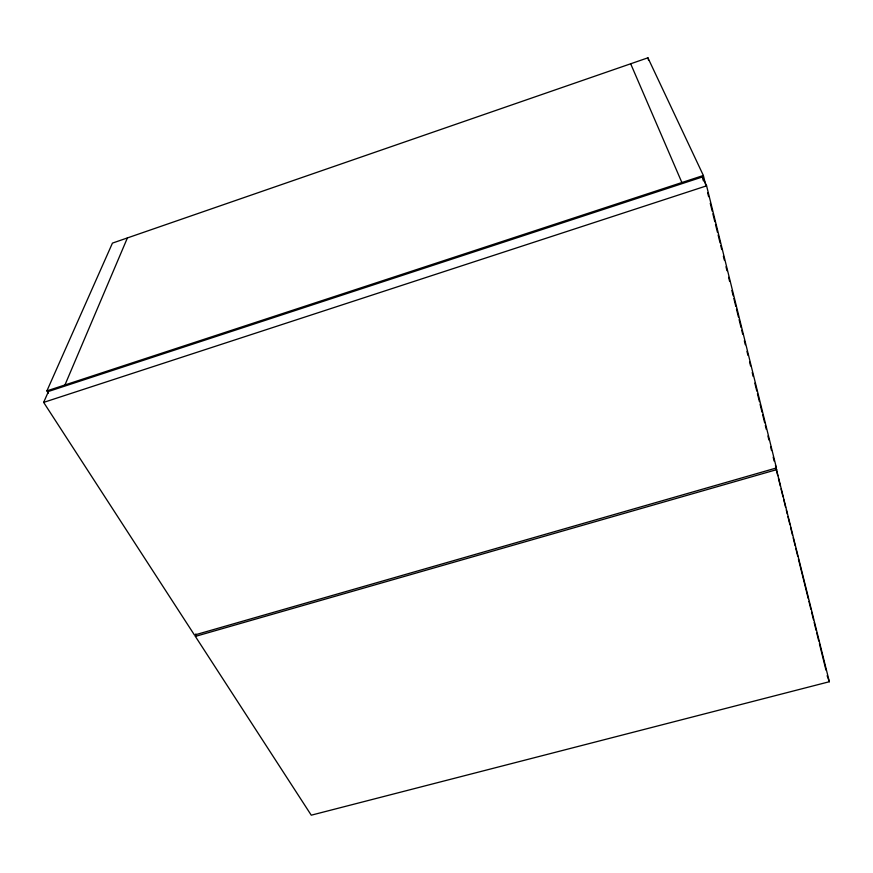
<?xml version="1.0" encoding="UTF-8"?>
<svg xmlns="http://www.w3.org/2000/svg" width="873" height="873" viewBox="0 0 873 873"><rect width="100%" height="100%" fill="white"/><g stroke="black" fill="none" stroke-linecap="round" stroke-linejoin="round"><path stroke-width="1.31" d="M775.857 467.12L829.35 681.726L311.257 815.186L195.356 636.395L195.847 633.962M64.951 384.96L127.403 237.936M43.65 402.388L48.473 391.453L702.438 176.968L706.595 185.84L776.435 467.961L194.472 635.042L43.65 402.388L706.595 185.84M48.375 393.177L46.902 390.886L112.442 243.109L647.919 57.814L703.365 175.484L705.984 186.058M46.902 390.886L703.365 175.484M195.356 636.395L776.839 469.587M630.677 63.784L681.878 182.533M775.453 465.495L776.435 467.961M827.124 675.702L829.35 681.726M647.919 57.814L648.606 60.444M702.438 176.968L703.42 180.929M707.632 192.671L708.614 196.643M710.251 203.256L712.215 211.19M712.87 213.83L714.834 221.764M715.489 224.416L717.464 232.349M718.119 234.99L720.083 242.923M720.738 245.575L721.72 249.536M723.357 256.149L724.339 260.121M725.987 266.734L726.969 270.695M728.606 277.308L729.588 281.281M731.88 290.534L733.2 295.827M733.855 298.468L735.819 306.401M736.474 309.042L738.438 316.986M739.093 319.627L741.057 327.561M741.723 330.201L742.705 334.173M744.342 340.786L745.324 344.748M746.961 351.361L747.943 355.333M749.58 361.946L750.573 365.907M752.21 372.52L753.192 376.492M754.829 383.105L756.793 391.039M757.448 393.679L759.423 401.613M760.077 404.264L762.042 412.198M762.696 414.839L764.661 422.772M765.315 425.424L766.298 429.385M767.945 435.998L768.927 439.97M770.564 446.583L771.546 450.544M773.183 457.157L774.165 461.13M775.813 467.742L777.778 475.676M778.432 478.317L780.397 486.25M781.051 488.902L783.016 496.835M783.67 499.476L785.645 507.409M786.3 510.061L787.282 514.022M787.937 516.674L789.901 524.608M790.556 527.248L792.52 535.182M793.186 537.833L795.15 545.767M795.805 548.408L797.769 556.341M798.424 558.993L808.256 598.66M808.911 601.311L810.886 609.245M811.541 611.886L813.505 619.819M814.16 622.46L816.124 630.404M816.779 633.045L818.754 640.978M819.409 643.619L825.956 670.071"/></g></svg>
